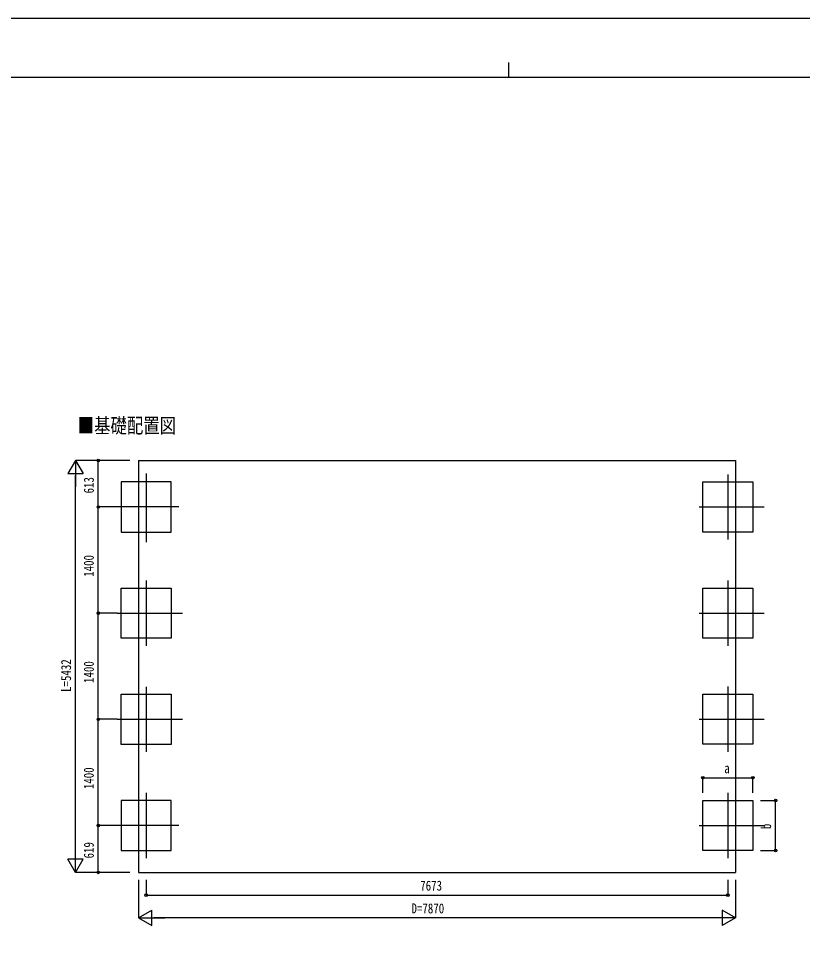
# Model space of a CAD drawing. Units: millimetres, scale not verified. Extents: x -16820 to 16820, y -11880 to 11880.
# Drawn here: x -6480 to 3860, y -318 to 11880 of the extents above; entities that cross this region are included whole.
import ezdxf
from ezdxf.enums import TextEntityAlignment as Align

# ---------------------------------------------------------------- set-up
doc = ezdxf.new("R2010")
doc.units = ezdxf.units.MM
doc.header["$LTSCALE"] = 50
for name, color, linetype in [('0-2_USER1', 3, 'Continuous'), ('0-3_YKK_12', 2, 'Continuous'), ('0-5_YKK_A1', 4, 'Continuous'), ('0-6_YKK_D', 6, 'Continuous'), ('0-7_YKK_ZWAK', 7, 'Continuous')]:
    doc.layers.add(name, color=color, linetype=linetype)
doc.styles.add('ＭＳ ゴシック', font='')
doc.styles.get('ＭＳ ゴシック').set_extended_font_data('MS Gothic')

msp = doc.modelspace()

# ---------------------------------------------------------------- linework, layer by layer
at = {"layer": '0-3_YKK_12'}
for p, q in [((-4797.65, 5880.78), (-4797.65, 4974.46)), ((2875.35, 5868.62), (2875.35, 5008.62)), ((-4367.65, 5438.62), (-5227.65, 5438.62)), ((2495.35, 5438.62), (3355.35, 5438.62)), ((-4797.65, 4468.62), (-4797.65, 3608.62)), ((2875.35, 4468.62), (2875.35, 3608.62)), ((-5177.65, 4038.62), (-4317.65, 4038.62)), ((2495.35, 4038.62), (3355.35, 4038.62)), ((-4797.65, 3068.62), (-4797.65, 2208.62)), ((2875.35, 3069.71), (2875.35, 2209.71)), ((-5177.65, 2638.62), (-4317.65, 2638.62)), ((2495.35, 2639.71), (3355.35, 2639.71)), ((-4797.65, 1668.62), (-4797.65, 808.62)), ((2875.35, 1668.62), (2875.35, 808.62)), ((-4367.65, 1238.62), (-5227.65, 1238.62)), ((2495.35, 1238.62), (3355.35, 1238.62))]:
    msp.add_line(p, q, dxfattribs=at)
at = {"layer": '0-5_YKK_A1'}
for p, q in [((-4896.15, 6051.83), (-4896.15, 620.04)), ((-5127.65, 1568.62), (-5127.65, 908.62)), ((-4896.15, 620.04), (2973.85, 620.04))]:
    msp.add_line(p, q, dxfattribs=at)
msp.add_lwpolyline([(-4896.15, 6051.83), (2973.85, 6051.83), (2973.85, 620.04)], dxfattribs=at)
for points in [[(-4467.65, 5108.62), (-4467.65, 5768.62), (-5127.65, 5768.62), (-5127.65, 5108.62)], [(2545.35, 5108.62), (2545.35, 5768.62), (3205.35, 5768.62), (3205.35, 5108.62)], [(-5127.65, 3708.62), (-5127.65, 4368.62), (-4467.65, 4368.62), (-4467.65, 3708.62)], [(2545.35, 3708.62), (2545.35, 4368.62), (3205.35, 4368.62), (3205.35, 3708.62)], [(-5127.65, 2308.62), (-5127.65, 2968.62), (-4467.65, 2968.62), (-4467.65, 2308.62)], [(2545.35, 2309.71), (2545.35, 2969.71), (3205.35, 2969.71), (3205.35, 2309.71)], [(-4467.65, 908.62), (-4467.65, 1568.62), (-5127.65, 1568.62), (-5127.65, 908.62)], [(2545.35, 908.62), (2545.35, 1568.62), (3205.35, 1568.62), (3205.35, 908.62)]]:
    msp.add_lwpolyline(points, close=True, dxfattribs=at)
at = {"layer": '0-6_YKK_D'}
for p, q in [((-5727.65, 6051.83), (-5827.65, 5878.62)), ((-5013.15, 6051.83), (-5728.65, 6051.83)), ((-5727.65, 6051.83), (-5627.65, 5878.62)), ((-5727.65, 6051.83), (-5727.65, 5705.42)), ((-5019.9, 6051.83), (-5428.65, 6051.83)), ((-5427.65, 5438.62), (-5427.65, 6051.83)), ((-5827.65, 5878.62), (-5627.65, 5878.62)), ((-5727.65, 820.04), (-5727.65, 5851.83)), ((-5179.65, 5438.62), (-5428.65, 5438.62)), ((-5178.65, 5438.62), (-5428.65, 5438.62)), ((-5427.65, 4038.62), (-5427.65, 5438.62)), ((-5178.65, 4038.62), (-5428.65, 4038.62)), ((-5178.65, 4038.62), (-5428.65, 4038.62)), ((-5427.65, 2638.62), (-5427.65, 4038.62)), ((-5178.65, 2638.62), (-5428.65, 2638.62)), ((-5178.65, 2638.62), (-5428.65, 2638.62)), ((-5427.65, 1238.62), (-5427.65, 2638.62)), ((2545.35, 1668.62), (2545.35, 1869.62)), ((2545.35, 1868.62), (3205.35, 1868.62)), ((3205.35, 1668.62), (3205.35, 1869.62)), ((3305.35, 1568.62), (3506.35, 1568.62)), ((3505.35, 908.62), (3505.35, 1568.62)), ((-5228.65, 1238.62), (-5428.65, 1238.62)), ((-5228.65, 1238.62), (-5428.65, 1238.62)), ((-5427.65, 620.04), (-5427.65, 1238.62)), ((-5727.65, 620.04), (-5727.65, 966.45)), ((3305.35, 908.62), (3506.35, 908.62)), ((-5727.65, 620.04), (-5827.65, 793.25)), ((-5627.65, 793.25), (-5827.65, 793.25)), ((-5727.65, 620.04), (-5627.65, 793.25)), ((-5013.15, 620.04), (-5728.65, 620.04)), ((-5013.15, 620.04), (-5428.65, 620.04)), ((-4896.15, 520.04), (-4896.15, 19.04)), ((-4797.65, 520.04), (-4797.65, 319.04)), ((2875.35, 520.04), (2875.35, 319.04)), ((2973.85, 520.04), (2973.85, 19.04)), ((-4797.65, 320.04), (2875.35, 320.04)), ((-4896.15, 20.04), (-4722.94, 120.04)), ((-4896.15, 20.04), (-4722.94, -79.96)), ((-4896.15, 20.04), (-4549.74, 20.04)), ((-4722.94, -79.96), (-4722.94, 120.04)), ((2773.85, 20.04), (-4696.15, 20.04)), ((2973.85, 20.04), (2627.44, 20.04)), ((2973.85, 20.04), (2800.65, 120.04)), ((2800.65, 120.04), (2800.65, -79.96)), ((2973.85, 20.04), (2800.65, -79.96))]:
    msp.add_line(p, q, dxfattribs=at)
for centre in [(-5427.65, 6051.83), (-5427.65, 5438.62), (-5427.65, 5438.62), (-5427.65, 4038.62), (-5427.65, 4038.62), (-5427.65, 2638.62), (-5427.65, 2638.62), (2545.35, 1868.62), (3205.35, 1868.62), (3505.35, 1568.62), (-5427.65, 1238.62), (-5427.65, 1238.62), (3505.35, 908.62), (-5427.65, 620.04), (-4797.65, 320.04), (2875.35, 320.04)]:
    msp.add_circle(centre, 17, dxfattribs=at)
at = {"layer": '0-7_YKK_ZWAK'}
for p, q in [((-19.92, 11300), (-19.92, 11100)), ((15580.08, 11100), (-15619.92, 11100))]:
    msp.add_line(p, q, dxfattribs=at)
msp.add_lwpolyline([(-16820, -11880), (16820, -11880), (16820, 11880), (-16820, 11880)], close=True, dxfattribs=at)

# ---------------------------------------------------------------- texts
at = {"layer": '0-2_USER1', "style": 'ＭＳ ゴシック', "width": 0.8}
msp.add_text('■基礎配置図', height=197.9, dxfattribs=at).set_placement((-5698.74, 6353.77), align=Align.BOTTOM_LEFT)
at = {"layer": '0-6_YKK_D', "style": 'ＭＳ ゴシック', "width": 0.8}
for s, p in [('613', (-5447.65, 5617.43)), ('1400', (-5447.65, 4517.82)), ('L=5432', (-5747.65, 2999.93)), ('1400', (-5447.65, 3117.82)), ('1400', (-5447.65, 1717.82)), ('b', (3485.35, 1190.62)), ('619', (-5447.65, 804.22))]:
    msp.add_text(s, height=132, rotation=90, dxfattribs=at).set_placement(p, align=Align.BOTTOM_LEFT)
for s, p in [('a', (2827.35, 1888.62)), ('7673', (-1181.95, 340.04)), ('D=7870', (-1297.15, 40.04))]:
    msp.add_text(s, height=132, dxfattribs=at).set_placement(p, align=Align.BOTTOM_LEFT)

doc.saveas('drawing.dxf')
